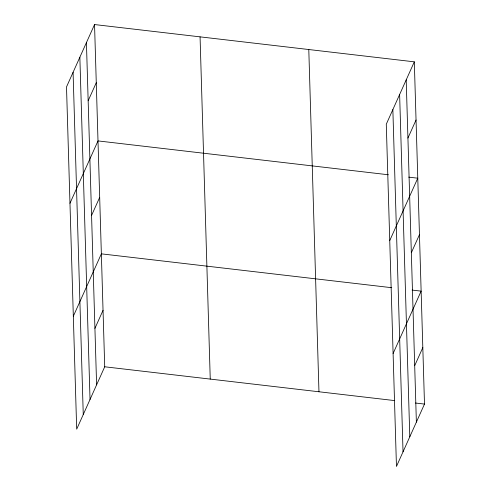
<?xml version="1.0" encoding="UTF-8"?>
<svg xmlns="http://www.w3.org/2000/svg" width="491" height="491" viewBox="0 0 491 491"><rect width="100%" height="100%" fill="white"/><g stroke="black" fill="none" stroke-linecap="round" stroke-linejoin="round"><path stroke-width="0.74" d="M94.542 24.55L66.506 86.925L76.688 429.165L104.718 366.789L94.542 24.55L414.312 61.835L424.494 404.075L396.458 466.45L386.282 124.211L414.312 61.835M88.159 100.784L96.273 82.727M69.968 203.286L98.004 140.911L388.381 174.771M91.565 215.432L99.679 197.382M73.325 316.229L101.361 253.847L391.738 287.708M94.923 328.375L103.042 310.318M407.929 138.069L416.043 120.019M389.744 240.572L417.773 178.196L408.727 177.141M411.341 252.724L419.455 234.667M393.101 353.514L421.131 291.132L412.09 290.083M414.699 365.66L422.812 347.603M104.718 366.789L394.341 400.558M415.447 403.019L424.494 404.075M406.198 79.892L416.374 422.131M399.625 94.517L409.801 436.757M392.855 109.585L403.031 451.824M308.79 49.53L318.966 391.769M200.064 36.856L210.246 379.095M86.428 42.607L96.604 384.846M79.855 57.232L90.031 399.471M73.079 72.3L83.261 414.539"/></g></svg>
